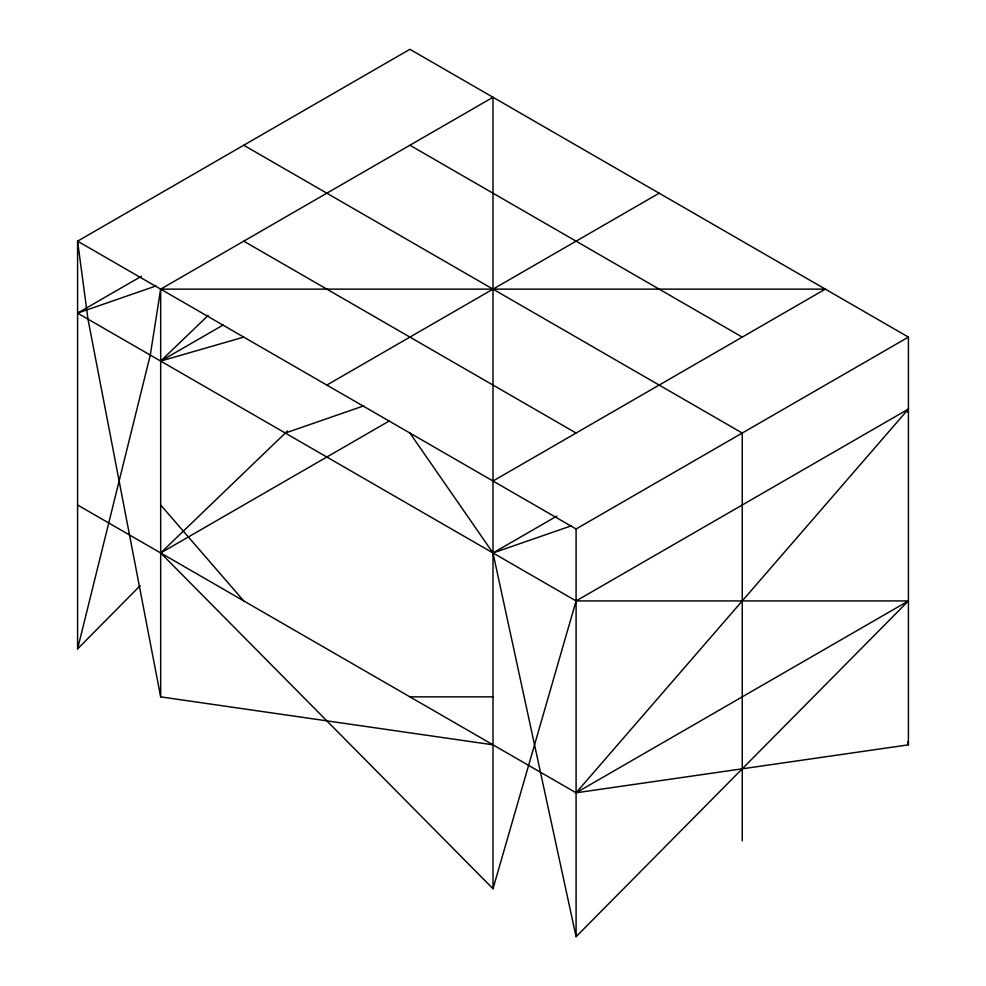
<?xml version="1.0" encoding="UTF-8"?>
<svg xmlns="http://www.w3.org/2000/svg" width="986" height="986" viewBox="0 0 986 986"><rect width="100%" height="100%" fill="white"/><g stroke="black" fill="none" stroke-linecap="round" stroke-linejoin="round"><path stroke-width="1.48" d="M140.172 585.672L77.586 648.899L150.279 355.096L160.669 289.132L493 97.269L493 888.731L160.669 552.961L287.505 430.919M493 888.731L576.083 600.93L908.414 409.054L907.564 411.988M908.414 409.054L576.083 792.793L77.586 504.992M409.917 433.039L493 552.961L576.083 936.7L908.414 600.93L576.083 600.93L77.586 313.117L141.392 276.277M243.752 337.101L160.669 361.086L208.095 315.458M160.669 361.086L223.144 325.023M326.834 385.07L659.166 193.207M160.669 552.961L389.31 420.948M493 481.008L825.331 289.132L160.669 289.132L160.669 696.868L493 744.824M556.807 516.122L493 552.961L571.436 525.784M77.586 648.899L77.586 241.163L576.083 528.977L908.414 337.101L908.414 744.837L576.083 792.793L908.414 600.93M77.586 313.117L156.022 285.952M285.299 433.039L363.723 405.875M409.917 696.868L493 696.855M908.414 337.101L409.917 49.3L77.586 241.163L87.976 319.119L160.669 696.868M409.917 145.238L742.248 337.101M243.752 145.238L742.248 433.039L742.248 840.762M243.752 241.163L576.083 433.039M160.669 504.992L243.752 600.93M907.761 741.842L908.414 744.837M576.083 528.977L576.083 936.7"/></g></svg>
